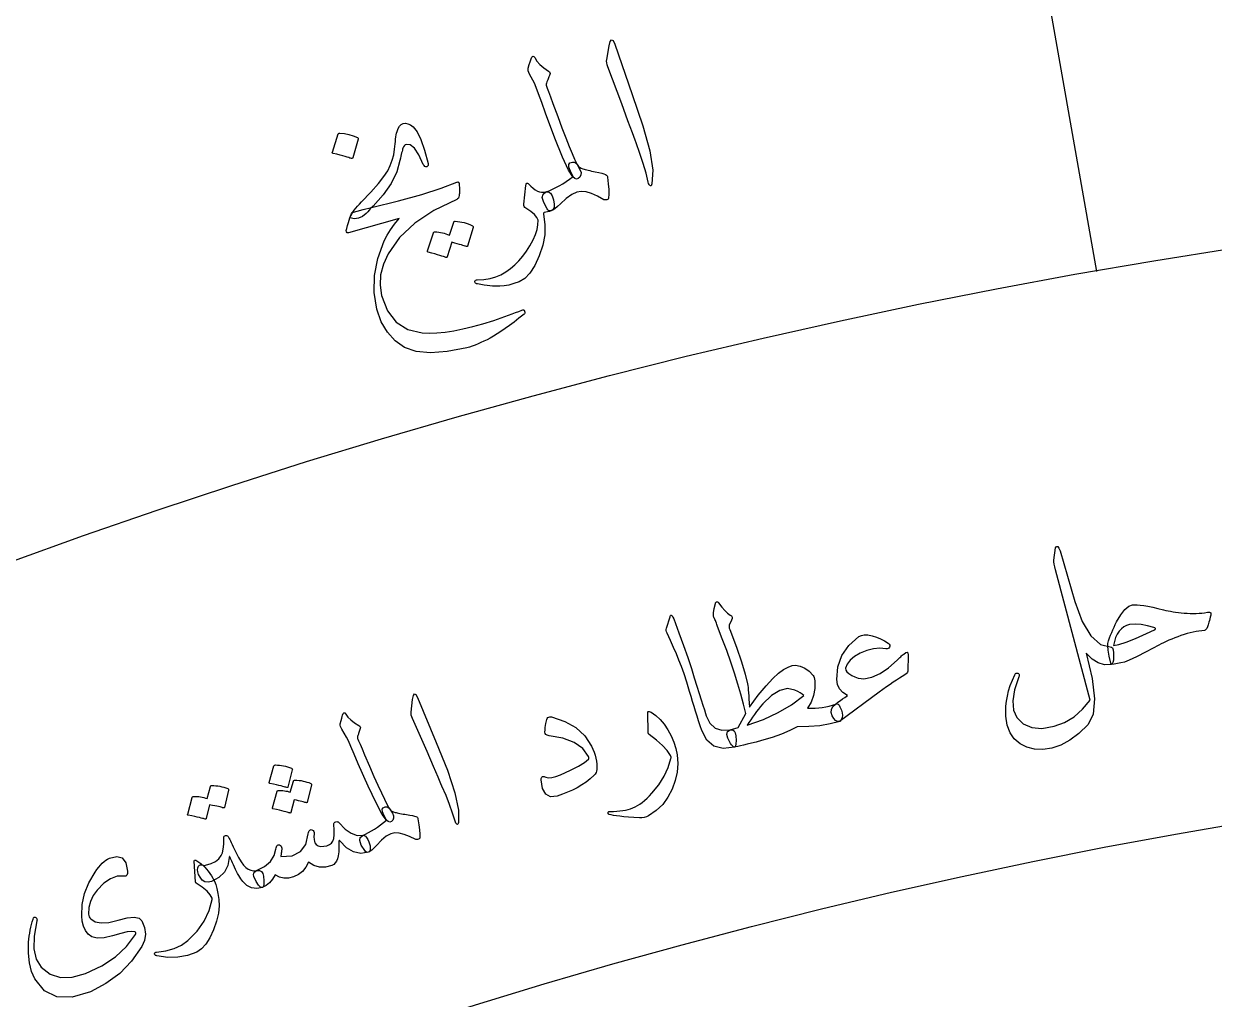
# Model space of a CAD drawing. Header units: millimetres. Extents: x -78 to 78, y -78 to 100.
# Drawn here: x -19.33 to -8.78, y 49.27 to 57.91 of the extents above; entities that cross this region are included whole.
import ezdxf

# ---------------------------------------------------------------- set-up
doc = ezdxf.new("R2010")
doc.units = ezdxf.units.MM
for name, color, linetype in [('ENGRAVE', 7, 'Continuous'), ('ENGRAVE_FINE', 8, 'Continuous'), ('TEXT', 5, 'Continuous')]:
    doc.layers.add(name, color=color, linetype=linetype)

msp = doc.modelspace()

# ---------------------------------------------------------------- linework, layer by layer
at = {"layer": 'ENGRAVE'}
for radius in [75.95, 75.95, 73.9156, 70.1375, 70.1375, 67.1538, 61.6125, 61.6125, 56.575, 56.575, 51.5375, 51.5375]:
    msp.add_circle((0, 0), radius, dxfattribs=at)
at = {"layer": 'ENGRAVE_FINE'}
msp.add_lwpolyline([(-10.6989, 60.6765), (-9.8241, 55.7155)], dxfattribs=at)
at = {"layer": 'TEXT'}
for points in [[(-14.1423, 57.7135), (-14.1326, 57.7525), (-14.1209, 57.7682), (-14.1074, 57.7607), (-14.0919, 57.7298), (-13.9367, 57.2822), (-13.8426, 57.0071), (-13.7823, 56.7838), (-13.7556, 56.6123), (-13.7623, 56.4925), (-13.7662, 56.4819), (-13.7705, 56.4756), (-13.7751, 56.4738), (-13.78, 56.4763), (-13.7846, 56.481), (-13.7887, 56.4876), (-13.7922, 56.496), (-13.7952, 56.5063), (-13.815, 56.5873), (-13.8397, 56.6723), (-13.8693, 56.7612), (-13.904, 56.8542), (-13.9125, 56.8786), (-13.9364, 56.9444), (-13.9757, 57.0514), (-14.0304, 57.1998), (-14.155, 57.528), (-14.1604, 57.5457), (-14.1636, 57.5626), (-14.1644, 57.5784), (-14.1631, 57.5934)], [(-14.6397, 57.2039), (-14.5977, 57.0895), (-14.5599, 56.9879), (-14.5261, 56.8991), (-14.4964, 56.8233), (-14.4708, 56.7604), (-14.4493, 56.7106), (-14.4319, 56.674), (-14.4186, 56.6504), (-14.4003, 56.6203), (-14.3913, 56.5938), (-14.3917, 56.5709), (-14.4013, 56.5515), (-14.416, 56.5385), (-14.4312, 56.5345), (-14.447, 56.5395), (-14.4633, 56.5536), (-14.5011, 56.6136), (-14.5541, 56.7276), (-14.6222, 56.8955), (-14.7057, 57.1174), (-14.7398, 57.2133), (-14.7677, 57.2898), (-14.7893, 57.3467), (-14.8046, 57.3841), (-14.8475, 57.4645), (-14.8541, 57.4789), (-14.8583, 57.4925), (-14.8599, 57.5053), (-14.8591, 57.5172), (-14.8498, 57.5482), (-14.8425, 57.5722), (-14.8372, 57.5892), (-14.8338, 57.5993), (-14.8257, 57.6149), (-14.8174, 57.6219), (-14.8089, 57.6202), (-14.8002, 57.6099), (-14.7813, 57.5792), (-14.7547, 57.549), (-14.7205, 57.5193), (-14.6786, 57.49), (-14.6708, 57.484), (-14.6663, 57.4773), (-14.6651, 57.4696), (-14.6672, 57.4611), (-14.6714, 57.4504), (-14.6753, 57.4404), (-14.679, 57.4311), (-14.6825, 57.4224), (-14.6858, 57.4145), (-14.6889, 57.4071), (-14.6918, 57.4005), (-14.6945, 57.3945), (-14.698, 57.3847), (-14.6996, 57.3753), (-14.6994, 57.3665), (-14.6972, 57.3581), (-14.6901, 57.3404), (-14.6781, 57.3088), (-14.6613, 57.2633), (-14.6397, 57.2039)], [(-16.4389, 56.1918), (-16.4317, 56.2079), (-16.4228, 56.2243), (-16.4122, 56.2411), (-16.4, 56.2583), (-16.3862, 56.2759), (-16.3708, 56.2941), (-16.3538, 56.3129), (-16.3352, 56.3323), (-16.2528, 56.4194), (-16.1868, 56.4942), (-16.1372, 56.5567), (-16.1042, 56.6069), (-16.0809, 56.6537), (-16.063, 56.7011), (-16.0505, 56.7493), (-16.0435, 56.7982), (-16.0413, 56.8222), (-16.0389, 56.8452), (-16.0363, 56.8671), (-16.0335, 56.888), (-16.0306, 56.9075), (-16.0276, 56.9254), (-16.0246, 56.9417), (-16.0214, 56.9564), (-16.0127, 56.9825), (-16.0006, 57.0027), (-15.985, 57.0172), (-15.9661, 57.0259), (-15.9458, 57.0282), (-15.9246, 57.024), (-15.9023, 57.0134), (-15.8789, 56.9963), (-15.8435, 56.9522), (-15.8097, 56.8837), (-15.7775, 56.7907), (-15.7468, 56.6734), (-15.745, 56.6625), (-15.7464, 56.654), (-15.751, 56.6479), (-15.7587, 56.6441), (-15.7675, 56.6434), (-15.7754, 56.6464), (-15.7823, 56.6533), (-15.7883, 56.6638), (-15.8275, 56.7491), (-15.866, 56.807), (-15.9037, 56.8377), (-15.9406, 56.8411), (-15.9487, 56.8372), (-15.9562, 56.8303), (-15.9631, 56.8202), (-15.9693, 56.8071), (-15.9717, 56.7996), (-15.9742, 56.7904), (-15.9771, 56.7796), (-15.9803, 56.767), (-15.9837, 56.7527), (-15.9874, 56.7367), (-15.9913, 56.7191), (-15.9955, 56.6997), (-16.0244, 56.5978), (-16.0738, 56.4965), (-16.1437, 56.3957), (-16.2341, 56.2953), (-16.2351, 56.2943), (-16.2379, 56.2912), (-16.2427, 56.2861), (-16.2494, 56.2789), (-16.258, 56.2697), (-16.2686, 56.2583), (-16.281, 56.245), (-16.2953, 56.2296), (-16.3272, 56.2025), (-16.3618, 56.1872), (-16.399, 56.1836), (-16.4389, 56.1918)], [(-16.5421, 56.9337), (-16.5404, 56.9367), (-16.5375, 56.939), (-16.5334, 56.9407), (-16.5281, 56.9417), (-16.4875, 56.9377), (-16.448, 56.9298), (-16.4098, 56.9181), (-16.3727, 56.9025), (-16.3687, 56.8996), (-16.3663, 56.8963), (-16.3656, 56.8925), (-16.3665, 56.8882), (-16.4139, 56.7223), (-16.4162, 56.718), (-16.4201, 56.716), (-16.4258, 56.7162), (-16.4331, 56.7187), (-16.4394, 56.7209), (-16.4493, 56.7241), (-16.4627, 56.7282), (-16.4798, 56.7333), (-16.5006, 56.7392), (-16.5255, 56.746), (-16.5545, 56.7536), (-16.5874, 56.762), (-16.592, 56.7637), (-16.5947, 56.7659), (-16.5955, 56.7687), (-16.5944, 56.772)], [(-14.4892, 56.6781), (-14.4678, 56.6856), (-14.4491, 56.6844), (-14.4332, 56.6745), (-14.42, 56.656), (-14.4138, 56.6468), (-14.4042, 56.6387), (-14.3911, 56.6317), (-14.3746, 56.6258), (-14.3645, 56.6231), (-14.3533, 56.6201), (-14.3411, 56.6167), (-14.3277, 56.6129), (-14.3134, 56.609), (-14.298, 56.6053), (-14.2818, 56.6016), (-14.2645, 56.5981), (-14.2324, 56.5914), (-14.2069, 56.5853), (-14.1879, 56.5798), (-14.1755, 56.5748), (-14.1668, 56.5699), (-14.1605, 56.5642), (-14.1567, 56.5576), (-14.1555, 56.5501), (-14.1493, 56.4923), (-14.1458, 56.4423), (-14.1449, 56.4001), (-14.1468, 56.3657), (-14.1483, 56.361), (-14.1515, 56.3571), (-14.1564, 56.354), (-14.163, 56.3517), (-14.1715, 56.3499), (-14.1786, 56.3492), (-14.1843, 56.3497), (-14.1885, 56.3512), (-14.2464, 56.3832), (-14.2991, 56.4062), (-14.3467, 56.4203), (-14.389, 56.4255), (-14.4289, 56.4188), (-14.473, 56.3981), (-14.5214, 56.3633), (-14.5741, 56.3144), (-14.5994, 56.2904), (-14.6219, 56.2721), (-14.6418, 56.2595), (-14.6589, 56.2526), (-14.6678, 56.2519), (-14.6762, 56.2545), (-14.6839, 56.2606), (-14.6911, 56.27), (-14.722, 56.3268), (-14.7342, 56.3707), (-14.7278, 56.4019), (-14.7026, 56.4202), (-14.6734, 56.4316), (-14.6439, 56.4444), (-14.6141, 56.4589), (-14.5839, 56.4749), (-14.5535, 56.4925), (-14.523, 56.5119), (-14.4925, 56.5331), (-14.4619, 56.5559), (-14.4857, 56.6034), (-14.4982, 56.6395), (-14.4994, 56.6644), (-14.4892, 56.6781)], [(-16.2481, 56.2813), (-16.0079, 56.3411), (-15.8018, 56.3982), (-15.6299, 56.4531), (-15.4921, 56.506), (-15.4879, 56.5078), (-15.484, 56.5085), (-15.4805, 56.5083), (-15.4774, 56.5071), (-15.4748, 56.505), (-15.4728, 56.5021), (-15.4715, 56.4984), (-15.4708, 56.4939), (-15.4698, 56.476), (-15.4691, 56.4594), (-15.4686, 56.4444), (-15.4685, 56.4307), (-15.4685, 56.4184), (-15.4689, 56.4076), (-15.4695, 56.3982), (-15.4703, 56.3902), (-15.4732, 56.3771), (-15.4779, 56.3667), (-15.4842, 56.3591), (-15.4924, 56.3542), (-15.6957, 56.2561), (-15.8645, 56.1431), (-15.9988, 56.0155), (-16.0986, 55.8736), (-16.1423, 55.7795), (-16.1667, 55.6861), (-16.1718, 55.5935), (-16.1577, 55.5018), (-16.1062, 55.3663), (-16.0289, 55.2661), (-15.9261, 55.201), (-15.7978, 55.1709), (-15.7351, 55.1685), (-15.6677, 55.171), (-15.5956, 55.1782), (-15.5187, 55.1901), (-15.4371, 55.2066), (-15.3509, 55.2275), (-15.26, 55.2528), (-15.1645, 55.2825), (-15.1307, 55.2938), (-15.0976, 55.3053), (-15.0651, 55.3167), (-15.0332, 55.3283), (-15.0022, 55.3398), (-14.9722, 55.3513), (-14.9434, 55.3627), (-14.9156, 55.3741), (-14.9069, 55.3769), (-14.9001, 55.3762), (-14.8949, 55.3721), (-14.8915, 55.3646), (-14.8898, 55.3552), (-14.8899, 55.3476), (-14.892, 55.3417), (-14.896, 55.3375), (-14.9414, 55.3014), (-14.9847, 55.2682), (-15.0257, 55.2377), (-15.0645, 55.21), (-15.101, 55.1851), (-15.1351, 55.1628), (-15.1666, 55.1431), (-15.1957, 55.1261), (-15.2236, 55.1118), (-15.2508, 55.0984), (-15.2774, 55.0859), (-15.3034, 55.0744), (-15.329, 55.0639), (-15.3543, 55.0547), (-15.3794, 55.0468), (-15.4043, 55.0402), (-15.5769, 55.0061), (-15.726, 54.9952), (-15.8515, 55.0078), (-15.9537, 55.0439), (-16.0379, 55.1015), (-16.1071, 55.1772), (-16.1612, 55.271), (-16.2003, 55.3831), (-16.2236, 55.5294), (-16.2207, 55.6789), (-16.1913, 55.8315), (-16.1353, 55.9873), (-16.11, 56.0367), (-16.0793, 56.086), (-16.0432, 56.135), (-16.0018, 56.1837), (-16.4499, 56.0582), (-16.4619, 56.0596), (-16.4689, 56.0666), (-16.4707, 56.0791), (-16.4673, 56.0972), (-16.459, 56.1244), (-16.4514, 56.149), (-16.4445, 56.1708), (-16.4383, 56.1899), (-16.4328, 56.2062), (-16.4279, 56.2195), (-16.4237, 56.2299), (-16.4201, 56.2374), (-16.4083, 56.2419), (-16.3758, 56.2508), (-16.3224, 56.2639), (-16.2481, 56.2813)], [(-14.8985, 56.3131), (-14.8803, 56.4772), (-14.877, 56.4907), (-14.8724, 56.4981), (-14.8664, 56.4995), (-14.859, 56.4947), (-14.8366, 56.4727), (-14.8157, 56.4543), (-14.7961, 56.4396), (-14.7781, 56.4284), (-14.7595, 56.421), (-14.7405, 56.4173), (-14.7209, 56.4172), (-14.7007, 56.4207), (-14.6799, 56.4207), (-14.6619, 56.4089), (-14.6469, 56.3855), (-14.6348, 56.3503), (-14.6282, 56.3135), (-14.6297, 56.285), (-14.6393, 56.2649), (-14.657, 56.2531), (-14.6718, 56.2485), (-14.6869, 56.2443), (-14.7023, 56.2405), (-14.7181, 56.2371), (-14.7206, 56.2357), (-14.7225, 56.233), (-14.7237, 56.2289), (-14.7244, 56.2235), (-14.7113, 56.1328), (-14.7131, 56.0409), (-14.7297, 55.9478), (-14.7612, 55.8536), (-14.8014, 55.7681), (-14.8442, 55.7016), (-14.8897, 55.6539), (-14.9381, 55.6252), (-14.9862, 55.6081), (-15.0312, 55.5956), (-15.073, 55.5876), (-15.1116, 55.5843), (-15.131, 55.5845), (-15.1519, 55.5853), (-15.1743, 55.5866), (-15.1983, 55.5886), (-15.2237, 55.5913), (-15.2505, 55.5952), (-15.2787, 55.6002), (-15.3084, 55.6063), (-15.3158, 55.6075), (-15.3216, 55.6096), (-15.326, 55.6126), (-15.329, 55.6166), (-15.3317, 55.6222), (-15.3328, 55.627), (-15.3322, 55.631), (-15.3299, 55.6343), (-15.3266, 55.6376), (-15.3226, 55.6398), (-15.3177, 55.641), (-15.3121, 55.6412), (-15.2512, 55.6452), (-15.1956, 55.6542), (-15.1452, 55.6681), (-15.1002, 55.6871), (-15.0573, 55.712), (-15.0166, 55.7408), (-14.978, 55.7737), (-14.9416, 55.8106), (-14.9072, 55.8513), (-14.8745, 55.896), (-14.8438, 55.9444), (-14.8148, 55.9967), (-14.7948, 56.0427), (-14.7809, 56.0868), (-14.7731, 56.129), (-14.7715, 56.1694), (-14.7817, 56.1946), (-14.8033, 56.2207), (-14.8363, 56.2479), (-14.8808, 56.2759), (-14.8889, 56.2824), (-14.8946, 56.2907), (-14.8978, 56.3009), (-14.8985, 56.3131)], [(-15.5187, 56.1533), (-15.517, 56.1563), (-15.5141, 56.1586), (-15.5101, 56.1602), (-15.5049, 56.1611), (-15.4848, 56.1593), (-15.4651, 56.1566), (-15.4458, 56.1531), (-15.4269, 56.1486), (-15.4082, 56.1433), (-15.3897, 56.1369), (-15.3712, 56.1295), (-15.3528, 56.1211), (-15.3489, 56.118), (-15.3465, 56.1143), (-15.3457, 56.1099), (-15.3464, 56.1049), (-15.3962, 55.9395), (-15.3981, 55.937), (-15.4017, 55.936), (-15.4069, 55.9365), (-15.4138, 55.9386), (-15.4187, 55.9409), (-15.4266, 55.9438), (-15.4373, 55.9473), (-15.451, 55.9513), (-15.4676, 55.956), (-15.4875, 55.9615), (-15.5105, 55.9676), (-15.5367, 55.9745), (-15.5762, 55.8457), (-15.5785, 55.8414), (-15.5824, 55.8394), (-15.5879, 55.8398), (-15.5951, 55.8424), (-15.6013, 55.8447), (-15.611, 55.8479), (-15.6242, 55.8522), (-15.6409, 55.8575), (-15.6614, 55.8638), (-15.6858, 55.8709), (-15.7143, 55.879), (-15.7467, 55.8878), (-15.7503, 55.8898), (-15.7524, 55.8922), (-15.7528, 55.8951), (-15.7516, 55.8984), (-15.6994, 56.0591), (-15.6977, 56.062), (-15.6949, 56.0643), (-15.6908, 56.066), (-15.6856, 56.0669), (-15.6688, 56.0662), (-15.6521, 56.0645), (-15.6358, 56.0619), (-15.6196, 56.0584), (-15.6037, 56.054), (-15.5881, 56.0489), (-15.5729, 56.0431), (-15.5579, 56.0366)], [(-10.0171, 52.7933), (-9.9514, 52.6143), (-9.8749, 52.4871), (-9.7878, 52.4118), (-9.6899, 52.3881), (-9.6825, 52.3806), (-9.6774, 52.3638), (-9.6746, 52.3376), (-9.674, 52.3021), (-9.6747, 52.2739), (-9.6782, 52.2533), (-9.6844, 52.2401), (-9.6933, 52.2345), (-9.7533, 52.2322), (-9.81, 52.2483), (-9.8637, 52.2827), (-9.9143, 52.3355), (-9.862, 52.1094), (-9.8421, 51.9288), (-9.8541, 51.7938), (-9.8982, 51.7043), (-9.9798, 51.6246), (-10.0603, 51.5629), (-10.1398, 51.5194), (-10.2184, 51.4939), (-10.2997, 51.4823), (-10.3739, 51.4847), (-10.4412, 51.5011), (-10.5015, 51.5316), (-10.552, 51.5751), (-10.5899, 51.6305), (-10.6151, 51.6979), (-10.6275, 51.7773), (-10.6286, 51.8209), (-10.6267, 51.865), (-10.6217, 51.9098), (-10.6135, 51.9553), (-10.6021, 52.0013), (-10.5874, 52.0481), (-10.5694, 52.0955), (-10.548, 52.1436), (-10.5444, 52.149), (-10.5401, 52.1532), (-10.5352, 52.1562), (-10.5296, 52.158), (-10.5246, 52.1583), (-10.5201, 52.1573), (-10.5159, 52.1547), (-10.5121, 52.1508), (-10.5094, 52.1457), (-10.5085, 52.1395), (-10.5094, 52.1323), (-10.5121, 52.1241), (-10.55, 52.0105), (-10.5654, 51.9128), (-10.5586, 51.831), (-10.5297, 51.7652), (-10.4724, 51.7075), (-10.3982, 51.6753), (-10.307, 51.6684), (-10.1987, 51.6869), (-10.1063, 51.7211), (-10.0226, 51.7713), (-9.9476, 51.8374), (-9.8813, 51.9196), (-10.1872, 53.0726), (-10.1944, 53.1002), (-10.1992, 53.1238), (-10.2017, 53.1433), (-10.2019, 53.1589), (-10.1886, 53.2684), (-10.1776, 53.2796), (-10.167, 53.2787), (-10.1569, 53.2657), (-10.1471, 53.2407)], [(-12.4773, 51.6835), (-12.5406, 51.6483), (-12.614, 51.616), (-12.6974, 51.5866), (-12.7909, 51.5599), (-12.8381, 51.5475), (-12.8804, 51.5367), (-12.9178, 51.5275), (-12.9504, 51.52), (-12.9781, 51.514), (-13.0008, 51.5091), (-13.0186, 51.5056), (-13.0314, 51.5032), (-13.039, 51.5053), (-13.0473, 51.5114), (-13.0565, 51.5216), (-13.0666, 51.5358), (-13.0904, 51.5807), (-13.0989, 51.6156), (-13.0921, 51.6407), (-13.07, 51.6559), (-12.9977, 51.676), (-12.9296, 51.7995), (-12.9506, 51.883), (-12.9746, 51.9704), (-13.0015, 52.0615), (-13.0314, 52.1564), (-13.0643, 52.255), (-13.1002, 52.357), (-13.1391, 52.4627), (-13.1809, 52.5718), (-13.1867, 52.5875), (-13.1918, 52.6015), (-13.1965, 52.6139), (-13.2006, 52.6246), (-13.2043, 52.6336), (-13.2076, 52.6409), (-13.2107, 52.6464), (-13.2134, 52.6503), (-13.2175, 52.6664), (-13.2168, 52.6927), (-13.2113, 52.7293), (-13.2009, 52.7761), (-13.1992, 52.7812), (-13.1968, 52.7852), (-13.1936, 52.788), (-13.1897, 52.7897), (-13.1854, 52.79), (-13.1811, 52.7887), (-13.177, 52.7858), (-13.1729, 52.7813), (-13.1442, 52.7435), (-13.1172, 52.7126), (-13.0921, 52.6888), (-13.0687, 52.6719), (-13.0585, 52.6641), (-13.0533, 52.6541), (-13.053, 52.642), (-13.0577, 52.6278), (-13.0777, 52.5832), (-13.0797, 52.5761), (-13.0797, 52.5673), (-13.0777, 52.5568), (-13.0736, 52.5445), (-13.0147, 52.3887), (-12.9688, 52.2568), (-12.936, 52.1486), (-12.9161, 52.0643), (-12.9136, 52.049), (-12.9113, 52.0306), (-12.9092, 52.0091), (-12.9071, 51.9845), (-12.9052, 51.957), (-12.9032, 51.9267), (-12.9011, 51.8935), (-12.8991, 51.8576), (-12.8209, 51.9613), (-12.752, 52.0457), (-12.6923, 52.1109), (-12.6421, 52.1567), (-12.5968, 52.1894), (-12.5565, 52.2121), (-12.5212, 52.2247), (-12.491, 52.2273), (-12.4491, 52.2206), (-12.4089, 52.2032), (-12.3706, 52.1754), (-12.3341, 52.1369), (-12.3286, 52.1289), (-12.3243, 52.1181), (-12.3211, 52.1046), (-12.319, 52.0883), (-12.3204, 52.022), (-12.3318, 51.9599), (-12.353, 51.9019), (-12.3841, 51.848), (-12.3502, 51.8478), (-12.3171, 51.8489), (-12.2847, 51.8513), (-12.2531, 51.8549), (-12.2222, 51.8598), (-12.1921, 51.8663), (-12.1629, 51.8742), (-12.1344, 51.8837), (-12.1234, 51.8856), (-12.1134, 51.8823), (-12.1045, 51.8738), (-12.0966, 51.8601), (-12.0838, 51.8307), (-12.0762, 51.8051), (-12.0738, 51.7836), (-12.0765, 51.766), (-12.0823, 51.7513), (-12.0879, 51.7404), (-12.0933, 51.7334), (-12.0985, 51.7303), (-12.1832, 51.7077), (-12.2745, 51.6924), (-12.3725, 51.6843), (-12.4773, 51.6835)], [(-9.2289, 52.7183), (-9.2097, 52.7137), (-9.1895, 52.7094), (-9.1683, 52.7054), (-9.1459, 52.7017), (-9.1226, 52.6982), (-9.0981, 52.6951), (-9.0727, 52.6922), (-9.0461, 52.6896), (-9.0194, 52.6882), (-8.9929, 52.6874), (-8.9668, 52.687), (-8.941, 52.6871), (-8.9155, 52.6881), (-8.8905, 52.6901), (-8.8658, 52.6933), (-8.8416, 52.6977), (-8.8342, 52.6985), (-8.8275, 52.6983), (-8.8216, 52.697), (-8.8163, 52.6948), (-8.8123, 52.6913), (-8.81, 52.6861), (-8.8094, 52.6793), (-8.8105, 52.6709), (-8.8154, 52.6538), (-8.8199, 52.6379), (-8.824, 52.6231), (-8.8277, 52.6095), (-8.8312, 52.5972), (-8.8346, 52.5862), (-8.8379, 52.5765), (-8.8411, 52.5682), (-8.8475, 52.5547), (-8.854, 52.5448), (-8.8607, 52.5383), (-8.8675, 52.5354), (-8.8914, 52.5336), (-8.916, 52.5307), (-8.9412, 52.5269), (-8.9669, 52.522), (-8.9933, 52.5161), (-9.0202, 52.5089), (-9.0477, 52.5005), (-9.0757, 52.4909), (-9.1036, 52.4807), (-9.1306, 52.4703), (-9.1566, 52.4599), (-9.1818, 52.4494), (-9.206, 52.4387), (-9.2293, 52.4277), (-9.2516, 52.4164), (-9.273, 52.4049), (-9.3828, 52.3461), (-9.4699, 52.3016), (-9.5346, 52.2715), (-9.577, 52.2559), (-9.6078, 52.2483), (-9.6377, 52.2421), (-9.6668, 52.2374), (-9.695, 52.2341), (-9.7103, 52.3073), (-9.7202, 52.3625), (-9.7248, 52.3998), (-9.724, 52.4192), (-9.7161, 52.4445), (-9.7076, 52.4694), (-9.6986, 52.494), (-9.6891, 52.5182), (-9.679, 52.5421), (-9.6684, 52.5656), (-9.6574, 52.5888), (-9.6457, 52.6116), (-9.6081, 52.6751), (-9.5723, 52.7215), (-9.5381, 52.7509), (-9.5058, 52.7633), (-9.4877, 52.7643), (-9.4648, 52.7636), (-9.4372, 52.761), (-9.4048, 52.7565), (-9.3676, 52.7501), (-9.326, 52.7416), (-9.2797, 52.731), (-9.2289, 52.7183)], [(-13.6027, 52.6577), (-13.6006, 52.6636), (-13.5984, 52.6678), (-13.5959, 52.6703), (-13.5932, 52.671), (-13.5885, 52.6698), (-13.5832, 52.6641), (-13.5771, 52.6538), (-13.5702, 52.6389), (-13.5234, 52.516), (-13.4817, 52.402), (-13.4451, 52.2968), (-13.4135, 52.2004), (-13.3878, 52.1177), (-13.3647, 52.0436), (-13.3442, 51.978), (-13.3263, 51.9211), (-13.311, 51.8727), (-13.2984, 51.8329), (-13.2887, 51.8017), (-13.2817, 51.779), (-13.249, 51.714), (-13.2028, 51.6718), (-13.1432, 51.6525), (-13.07, 51.6559), (-13.0494, 51.6557), (-13.034, 51.647), (-13.0239, 51.6296), (-13.0191, 51.6038), (-13.0169, 51.5617), (-13.0182, 51.5309), (-13.023, 51.5114), (-13.0314, 51.5032), (-13.1322, 51.4914), (-13.214, 51.5118), (-13.2768, 51.5645), (-13.3206, 51.6497), (-13.335, 51.6921), (-13.3491, 51.7347), (-13.3629, 51.7775), (-13.3764, 51.8205), (-13.3898, 51.8637), (-13.4031, 51.907), (-13.4163, 51.9504), (-13.4294, 51.9939), (-13.4542, 52.077), (-13.4783, 52.1514), (-13.5014, 52.2171), (-13.5237, 52.2741), (-13.5466, 52.3285), (-13.5719, 52.3862), (-13.5994, 52.4472), (-13.6291, 52.5116), (-13.6339, 52.5234), (-13.6365, 52.5346), (-13.6368, 52.5452), (-13.635, 52.5553)], [(-9.3149, 52.561), (-9.3725, 52.5782), (-9.4281, 52.5884), (-9.4815, 52.5915), (-9.5328, 52.5877), (-9.5579, 52.5805), (-9.5813, 52.5682), (-9.6032, 52.5509), (-9.6234, 52.5285), (-9.6405, 52.5027), (-9.6545, 52.473), (-9.6653, 52.4394), (-9.6729, 52.402), (-9.6248, 52.4122), (-9.5603, 52.4333), (-9.4793, 52.4653), (-9.3818, 52.5082), (-9.3112, 52.5403), (-9.3076, 52.5427), (-9.3049, 52.545), (-9.3031, 52.5471), (-9.3021, 52.549), (-9.302, 52.5519), (-9.304, 52.5549), (-9.3083, 52.5579), (-9.3149, 52.561)], [(-11.4922, 52.3182), (-11.4963, 52.1739), (-11.4987, 52.1665), (-11.5037, 52.1589), (-11.5114, 52.1511), (-11.5218, 52.1432), (-11.5453, 52.1285), (-11.5703, 52.1125), (-11.5966, 52.0952), (-11.6242, 52.0765), (-11.6533, 52.0567), (-11.6838, 52.0356), (-11.7156, 52.0135), (-11.7489, 51.9903), (-12.1002, 51.7299), (-12.1189, 51.7297), (-12.1361, 51.7381), (-12.1517, 51.7552), (-12.1658, 51.781), (-12.174, 51.81), (-12.1717, 51.8367), (-12.1591, 51.8611), (-12.1361, 51.8833), (-12.1331, 51.8856), (-12.1271, 51.8901), (-12.1182, 51.8967), (-12.1063, 51.9055), (-12.0915, 51.9163), (-12.0739, 51.929), (-12.0535, 51.9435), (-12.0303, 51.96), (-12.0712, 51.9863), (-12.1008, 52.0186), (-12.1191, 52.0569), (-12.1259, 52.1013), (-12.1171, 52.2126), (-12.0814, 52.3132), (-12.0186, 52.4032), (-11.9288, 52.4824), (-11.9075, 52.4927), (-11.8811, 52.4973), (-11.8495, 52.496), (-11.8128, 52.4889), (-11.7737, 52.4767), (-11.7368, 52.4616), (-11.7022, 52.4434), (-11.6699, 52.4223), (-11.6603, 52.414), (-11.6549, 52.4054), (-11.6537, 52.3966), (-11.6567, 52.3875), (-11.6627, 52.3797), (-11.6701, 52.3747), (-11.679, 52.3725), (-11.6895, 52.3731), (-11.7445, 52.3777), (-11.8007, 52.3728), (-11.8581, 52.3584), (-11.9168, 52.3344), (-11.9681, 52.3054), (-12.0069, 52.2734), (-12.0329, 52.2384), (-12.0464, 52.2006), (-12.0451, 52.1854), (-12.0357, 52.1698), (-12.0181, 52.1539), (-11.9923, 52.1376), (-11.964, 52.1239), (-11.9367, 52.1144), (-11.9104, 52.1092), (-11.885, 52.1083), (-11.813, 52.1228), (-11.7399, 52.1551), (-11.6656, 52.2053), (-11.59, 52.2733), (-11.582, 52.2812), (-11.5742, 52.2889), (-11.5665, 52.2963), (-11.559, 52.3035), (-11.5517, 52.3102), (-11.5448, 52.3165), (-11.5382, 52.3222), (-11.5319, 52.3274), (-11.5143, 52.3409), (-11.5019, 52.3438), (-11.4945, 52.3363), (-11.4922, 52.3182)], [(-12.4962, 52.0083), (-12.5616, 52.0209), (-12.6309, 52.0046), (-12.7043, 51.9592), (-12.7815, 51.8849), (-12.8009, 51.8626), (-12.8197, 51.8398), (-12.8377, 51.8166), (-12.855, 51.7928), (-12.8717, 51.7687), (-12.8878, 51.7445), (-12.9033, 51.7202), (-12.9182, 51.6959), (-12.7749, 51.747), (-12.6438, 51.8078), (-12.5248, 51.8784), (-12.4178, 51.9587), (-12.4318, 51.9718), (-12.4496, 51.9844), (-12.471, 51.9966), (-12.4962, 52.0083)], [(-15.8836, 51.9236), (-15.8768, 51.9596), (-15.8671, 51.9745), (-15.8544, 51.9683), (-15.8387, 51.941), (-15.6749, 51.5427), (-15.5753, 51.2979), (-15.5091, 51.0983), (-15.476, 50.944), (-15.476, 50.835), (-15.479, 50.8251), (-15.4826, 50.8192), (-15.4866, 50.8173), (-15.4912, 50.8193), (-15.4956, 50.8234), (-15.4997, 50.8291), (-15.5033, 50.8366), (-15.5066, 50.8458), (-15.5287, 50.9183), (-15.5555, 50.9942), (-15.5869, 51.0734), (-15.6231, 51.156), (-15.6322, 51.1777), (-15.6573, 51.2362), (-15.6984, 51.3313), (-15.7557, 51.4632), (-15.8857, 51.7546), (-15.8914, 51.7705), (-15.8952, 51.7856), (-15.8968, 51.8), (-15.8963, 51.8136)], [(-16.3089, 51.4356), (-16.2649, 51.3339), (-16.2254, 51.2436), (-16.1902, 51.1648), (-16.1593, 51.0975), (-16.1328, 51.0417), (-16.1108, 50.9977), (-16.0931, 50.9653), (-16.0798, 50.9446), (-16.0616, 50.9182), (-16.0521, 50.8946), (-16.0512, 50.8738), (-16.059, 50.8557), (-16.0717, 50.8431), (-16.0853, 50.8387), (-16.0998, 50.8425), (-16.1154, 50.8544), (-16.1528, 50.9069), (-16.2067, 51.0076), (-16.2772, 51.1566), (-16.3643, 51.3537), (-16.4002, 51.439), (-16.4294, 51.507), (-16.452, 51.5575), (-16.4678, 51.5907), (-16.5109, 51.6615), (-16.5176, 51.6742), (-16.5221, 51.6864), (-16.5242, 51.6978), (-16.5241, 51.7087), (-16.5172, 51.7373), (-16.5118, 51.7594), (-16.5079, 51.7752), (-16.5053, 51.7845), (-16.4988, 51.7991), (-16.4916, 51.8058), (-16.4838, 51.8048), (-16.4754, 51.7959), (-16.4567, 51.769), (-16.431, 51.7429), (-16.3984, 51.7177), (-16.3589, 51.6933), (-16.3515, 51.6883), (-16.3471, 51.6823), (-16.3456, 51.6755), (-16.3471, 51.6677), (-16.3503, 51.6577), (-16.3533, 51.6485), (-16.3562, 51.6398), (-16.359, 51.6318), (-16.3615, 51.6243), (-16.364, 51.6175), (-16.3663, 51.6114), (-16.3684, 51.6058), (-16.3711, 51.5967), (-16.3721, 51.5881), (-16.3714, 51.5801), (-16.369, 51.5726), (-16.3616, 51.5569), (-16.3491, 51.5289), (-16.3315, 51.4884), (-16.3089, 51.4356)], [(-13.8001, 51.808), (-13.8, 51.8113), (-13.7995, 51.8141), (-13.7986, 51.8162), (-13.7973, 51.8178), (-13.7926, 51.8195), (-13.7862, 51.819), (-13.7781, 51.8161), (-13.7683, 51.8111), (-13.7276, 51.7826), (-13.6897, 51.7473), (-13.6545, 51.7051), (-13.6221, 51.6561), (-13.5927, 51.6018), (-13.569, 51.547), (-13.551, 51.4916), (-13.5387, 51.4355), (-13.5344, 51.3586), (-13.5406, 51.2821), (-13.557, 51.206), (-13.5838, 51.1304), (-13.6206, 51.0584), (-13.6677, 50.9952), (-13.7251, 50.9407), (-13.7927, 50.8949), (-13.8116, 50.8852), (-13.8312, 50.8786), (-13.8518, 50.8751), (-13.8732, 50.8749), (-13.9237, 50.8786), (-13.9694, 50.8823), (-14.0104, 50.8861), (-14.0466, 50.8899), (-14.0779, 50.8938), (-14.1041, 50.8978), (-14.1254, 50.9019), (-14.1417, 50.9062), (-14.1453, 50.9079), (-14.1481, 50.9099), (-14.1501, 50.9121), (-14.1512, 50.9145), (-14.1518, 50.9178), (-14.1517, 50.9212), (-14.1509, 50.9244), (-14.1495, 50.9277), (-14.1472, 50.9305), (-14.144, 50.9324), (-14.1399, 50.9334), (-14.1349, 50.9335), (-14.1042, 50.9337), (-14.0751, 50.9349), (-14.0477, 50.9371), (-14.0219, 50.9403), (-13.9975, 50.9445), (-13.9743, 50.9499), (-13.9523, 50.9565), (-13.9316, 50.9641), (-13.9113, 50.9734), (-13.8908, 50.9846), (-13.87, 50.9978), (-13.8489, 51.0129), (-13.8277, 51.0302), (-13.8062, 51.0497), (-13.7845, 51.0713), (-13.7627, 51.0952), (-13.7029, 51.169), (-13.655, 51.2445), (-13.6188, 51.3218), (-13.5944, 51.4009), (-13.5931, 51.4071), (-13.5933, 51.4139), (-13.595, 51.4211), (-13.5982, 51.4289), (-13.6285, 51.4717), (-13.6703, 51.5171), (-13.7237, 51.565), (-13.7887, 51.6155), (-13.7919, 51.6189), (-13.7941, 51.6222), (-13.7954, 51.6252), (-13.7957, 51.6281)], [(-14.7109, 51.6351), (-14.7099, 51.657), (-14.7084, 51.6769), (-14.7064, 51.6948), (-14.704, 51.7107), (-14.7013, 51.7246), (-14.6984, 51.7366), (-14.6953, 51.7468), (-14.6919, 51.7551), (-14.6856, 51.7639), (-14.6772, 51.7693), (-14.6666, 51.7711), (-14.6539, 51.7695), (-14.5348, 51.7309), (-14.4359, 51.6749), (-14.3573, 51.6016), (-14.2988, 51.511), (-14.2866, 51.4838), (-14.2761, 51.4569), (-14.2672, 51.4302), (-14.26, 51.4037), (-14.2545, 51.3776), (-14.2511, 51.3522), (-14.2496, 51.3273), (-14.2501, 51.3029), (-14.2527, 51.2893), (-14.2576, 51.2763), (-14.2647, 51.2641), (-14.2741, 51.2527), (-14.3087, 51.2218), (-14.3452, 51.1933), (-14.3837, 51.1671), (-14.4242, 51.1433), (-14.4665, 51.1217), (-14.5102, 51.1022), (-14.5554, 51.0847), (-14.6021, 51.0692), (-14.6608, 51.0626), (-14.7042, 51.0845), (-14.7323, 51.1349), (-14.7451, 51.2139), (-14.7443, 51.2231), (-14.7418, 51.2308), (-14.7374, 51.2369), (-14.7312, 51.2415), (-14.7251, 51.2425), (-14.7182, 51.2421), (-14.7108, 51.2402), (-14.7027, 51.237), (-14.6791, 51.2318), (-14.6495, 51.2335), (-14.614, 51.2422), (-14.5725, 51.2578), (-14.4841, 51.2974), (-14.4131, 51.3337), (-14.3595, 51.3669), (-14.3234, 51.397), (-14.322, 51.4001), (-14.3219, 51.4047), (-14.3231, 51.4107), (-14.3256, 51.4182), (-14.3764, 51.4898), (-14.4514, 51.5447), (-14.5508, 51.5827), (-14.6745, 51.6036), (-14.6909, 51.607), (-14.7024, 51.6134), (-14.7091, 51.6227), (-14.7109, 51.6351)], [(-17.1119, 51.3364), (-17.1105, 51.3392), (-17.1079, 51.3414), (-17.1043, 51.3431), (-17.0995, 51.3442), (-17.081, 51.3436), (-17.0627, 51.3422), (-17.0447, 51.34), (-17.0271, 51.3369), (-17.0097, 51.333), (-16.9923, 51.3282), (-16.9749, 51.3224), (-16.9576, 51.3157), (-16.9529, 51.3128), (-16.95, 51.3095), (-16.9488, 51.3058), (-16.9493, 51.3019), (-16.988, 51.1489), (-16.9902, 51.1457), (-16.9939, 51.1442), (-16.9991, 51.1446), (-17.0059, 51.1467), (-17.0117, 51.1484), (-17.0208, 51.151), (-17.0331, 51.1542), (-17.0488, 51.1582), (-17.0679, 51.1629), (-17.0907, 51.1682), (-17.1173, 51.1741), (-17.1475, 51.1806), (-17.1517, 51.182), (-17.1542, 51.1839), (-17.155, 51.1864), (-17.1542, 51.1894)], [(-17.6751, 51.1545), (-17.6737, 51.1573), (-17.6712, 51.1595), (-17.6676, 51.1613), (-17.6628, 51.1624), (-17.6442, 51.162), (-17.6259, 51.1608), (-17.608, 51.1588), (-17.5903, 51.1559), (-17.5728, 51.1522), (-17.5554, 51.1476), (-17.538, 51.142), (-17.5206, 51.1355), (-17.5168, 51.133), (-17.5144, 51.1297), (-17.5134, 51.1258), (-17.5138, 51.1212), (-17.5508, 50.9678), (-17.5524, 50.9654), (-17.5557, 50.9643), (-17.5605, 50.9645), (-17.567, 50.9659), (-17.5717, 50.9677), (-17.5791, 50.9699), (-17.5891, 50.9724), (-17.6019, 50.9752), (-17.6175, 50.9784), (-17.6361, 50.9821), (-17.6576, 50.9863), (-17.6821, 50.9909), (-17.7116, 50.8714), (-17.7135, 50.8674), (-17.717, 50.8654), (-17.7221, 50.8653), (-17.7288, 50.8673), (-17.7347, 50.8689), (-17.7438, 50.8713), (-17.7562, 50.8744), (-17.7719, 50.8782), (-17.7911, 50.8826), (-17.8139, 50.8876), (-17.8406, 50.8931), (-17.8709, 50.8991), (-17.8743, 50.9007), (-17.8764, 50.9028), (-17.8769, 50.9054), (-17.876, 50.9085), (-17.8364, 51.0577), (-17.8351, 51.0605), (-17.8326, 51.0627), (-17.829, 51.0645), (-17.8242, 51.0656), (-17.8087, 51.066), (-17.7933, 51.0656), (-17.778, 51.0642), (-17.763, 51.062), (-17.7481, 51.059), (-17.7335, 51.0553), (-17.7191, 51.051), (-17.705, 51.046)], [(-16.9387, 51.2022), (-16.9373, 51.2049), (-16.9348, 51.2071), (-16.9311, 51.2088), (-16.9264, 51.2099), (-16.9079, 51.2092), (-16.8897, 51.2078), (-16.8718, 51.2055), (-16.8542, 51.2024), (-16.8368, 51.1984), (-16.8195, 51.1935), (-16.8022, 51.1877), (-16.7849, 51.1809), (-16.7812, 51.1784), (-16.7789, 51.1751), (-16.7779, 51.1712), (-16.7784, 51.1665), (-16.8171, 51.0138), (-16.8188, 51.0114), (-16.822, 51.0103), (-16.8268, 51.0106), (-16.8332, 51.0121), (-16.8375, 51.0133), (-16.8441, 51.015), (-16.8532, 51.0173), (-16.8646, 51.0202), (-16.8784, 51.0236), (-16.8945, 51.0274), (-16.913, 51.0315), (-16.9338, 51.036), (-16.9613, 50.9236), (-16.9635, 50.9203), (-16.9671, 50.9189), (-16.9724, 50.9192), (-16.9791, 50.9214), (-16.9849, 50.9231), (-16.9939, 50.9256), (-17.0063, 50.9289), (-17.0219, 50.9329), (-17.0409, 50.9376), (-17.0637, 50.9429), (-17.0901, 50.9488), (-17.1203, 50.9553), (-17.1237, 50.9569), (-17.1257, 50.959), (-17.1262, 50.9616), (-17.1253, 50.9647), (-17.0834, 51.1116), (-17.082, 51.1144), (-17.0795, 51.1166), (-17.0759, 51.1183), (-17.0712, 51.1194), (-17.0581, 51.119), (-17.045, 51.1182), (-17.0319, 51.1171), (-17.0188, 51.1157), (-17.0057, 51.1137), (-16.9929, 51.1111), (-16.9801, 51.1079), (-16.9675, 51.1041)], [(-16.1453, 50.9661), (-16.1262, 50.974), (-16.1092, 50.9738), (-16.0942, 50.9657), (-16.0814, 50.9496), (-16.0753, 50.9415), (-16.0661, 50.9347), (-16.0539, 50.929), (-16.0386, 50.9245), (-16.0293, 50.9226), (-16.019, 50.9204), (-16.0077, 50.9179), (-15.9954, 50.9152), (-15.9821, 50.9124), (-15.968, 50.9098), (-15.9531, 50.9073), (-15.9373, 50.905), (-15.9077, 50.9006), (-15.8842, 50.8964), (-15.8668, 50.8923), (-15.8553, 50.8884), (-15.8471, 50.8845), (-15.8411, 50.8796), (-15.8373, 50.8738), (-15.8358, 50.867), (-15.8272, 50.8149), (-15.8215, 50.7697), (-15.8186, 50.7315), (-15.8184, 50.7001), (-15.8196, 50.6958), (-15.8223, 50.692), (-15.8266, 50.689), (-15.8324, 50.6866), (-15.8401, 50.6845), (-15.8465, 50.6836), (-15.8517, 50.6837), (-15.8556, 50.6849), (-15.9097, 50.7109), (-15.9588, 50.729), (-16.0027, 50.7394), (-16.0414, 50.742), (-16.0772, 50.7339), (-16.1162, 50.7128), (-16.1584, 50.6787), (-16.2037, 50.6316), (-16.2254, 50.6086), (-16.2449, 50.5908), (-16.2623, 50.5783), (-16.2774, 50.5712), (-16.2855, 50.5701), (-16.2933, 50.5721), (-16.3006, 50.5772), (-16.3076, 50.5854), (-16.3386, 50.6352), (-16.3519, 50.6745), (-16.3476, 50.7031), (-16.3257, 50.7211), (-16.2998, 50.7329), (-16.2737, 50.7461), (-16.2474, 50.7607), (-16.2208, 50.7768), (-16.1941, 50.7944), (-16.1675, 50.8135), (-16.1409, 50.8343), (-16.1143, 50.8566), (-16.1383, 50.8984), (-16.1515, 50.9306), (-16.1538, 50.9532), (-16.1453, 50.9661)], [(-17.095, 50.6), (-17.0928, 50.6108), (-17.0897, 50.6198), (-17.0854, 50.6271), (-17.0802, 50.6327), (-17.0742, 50.6362), (-17.0679, 50.6373), (-17.0612, 50.636), (-17.0542, 50.6323), (-17.0481, 50.6261), (-17.0442, 50.6176), (-17.0425, 50.6068), (-17.043, 50.5936), (-17.0442, 50.5866), (-17.0453, 50.5794), (-17.0463, 50.572), (-17.047, 50.5645), (-17.0478, 50.5568), (-17.049, 50.5491), (-17.0504, 50.5412), (-17.0521, 50.5332), (-16.9516, 50.5406), (-16.8775, 50.5766), (-16.8296, 50.6413), (-16.808, 50.7348), (-16.8059, 50.7455), (-16.803, 50.7544), (-16.7993, 50.7615), (-16.7947, 50.7669), (-16.7887, 50.7704), (-16.7825, 50.7718), (-16.776, 50.771), (-16.7692, 50.7679), (-16.7633, 50.7627), (-16.7592, 50.7556), (-16.7569, 50.7464), (-16.7566, 50.7352), (-16.757, 50.7078), (-16.7557, 50.6853), (-16.7529, 50.6677), (-16.7485, 50.655), (-16.7368, 50.6387), (-16.7198, 50.628), (-16.6976, 50.623), (-16.6701, 50.6237), (-16.6419, 50.6293), (-16.619, 50.6386), (-16.6015, 50.6517), (-16.5894, 50.6686), (-16.5817, 50.6922), (-16.5776, 50.7254), (-16.5771, 50.7682), (-16.5802, 50.8207), (-16.5803, 50.8272), (-16.5777, 50.8326), (-16.5725, 50.8371), (-16.5646, 50.8405), (-16.556, 50.8424), (-16.5485, 50.8421), (-16.5422, 50.8396), (-16.537, 50.8348), (-16.4823, 50.777), (-16.4287, 50.7389), (-16.3759, 50.7204), (-16.324, 50.7216), (-16.3128, 50.7206), (-16.3019, 50.714), (-16.2912, 50.7018), (-16.2808, 50.6841), (-16.2712, 50.6643), (-16.2644, 50.6457), (-16.2605, 50.6282), (-16.2595, 50.6119), (-16.2604, 50.5963), (-16.2634, 50.5844), (-16.2686, 50.5762), (-16.2758, 50.5717), (-16.3424, 50.5616), (-16.4067, 50.5749), (-16.4685, 50.6118), (-16.5281, 50.6721), (-16.5311, 50.6752), (-16.5334, 50.6759), (-16.5352, 50.6739), (-16.5364, 50.6694), (-16.5363, 50.6171), (-16.5381, 50.5735), (-16.5418, 50.5388), (-16.5475, 50.5129), (-16.5564, 50.4928), (-16.568, 50.4763), (-16.5824, 50.4631), (-16.5994, 50.4535), (-16.6557, 50.439), (-16.7087, 50.4391), (-16.7586, 50.4538), (-16.8054, 50.483), (-16.8283, 50.4383), (-16.8581, 50.4018), (-16.8948, 50.3736), (-16.9383, 50.3537), (-16.983, 50.3431), (-17.0249, 50.3425), (-17.064, 50.3517), (-17.1003, 50.371), (-17.1234, 50.3316), (-17.1502, 50.2999), (-17.1807, 50.276), (-17.215, 50.2597), (-17.2315, 50.2618), (-17.2496, 50.2789), (-17.2694, 50.3108), (-17.2909, 50.3577), (-17.2943, 50.3731), (-17.2912, 50.3867), (-17.2818, 50.3986), (-17.266, 50.4087), (-17.1956, 50.446), (-17.1436, 50.4903), (-17.11, 50.5416), (-17.095, 50.6)], [(-17.5398, 50.7199), (-17.5314, 50.7195), (-17.524, 50.716), (-17.5177, 50.7094), (-17.5124, 50.6997), (-17.5089, 50.6929), (-17.5041, 50.6833), (-17.4981, 50.6711), (-17.4908, 50.6562), (-17.4823, 50.6387), (-17.4726, 50.6188), (-17.4616, 50.5963), (-17.4495, 50.5714), (-17.4258, 50.5241), (-17.4032, 50.4856), (-17.3819, 50.4559), (-17.3618, 50.4351), (-17.341, 50.4205), (-17.3181, 50.4112), (-17.2931, 50.4073), (-17.266, 50.4087), (-17.2404, 50.409), (-17.2214, 50.4009), (-17.209, 50.3845), (-17.2033, 50.3599), (-17.2003, 50.3189), (-17.201, 50.2886), (-17.2053, 50.2691), (-17.2134, 50.2603), (-17.2637, 50.25), (-17.3095, 50.255), (-17.3508, 50.2755), (-17.3875, 50.3115), (-17.3963, 50.3237), (-17.4053, 50.337), (-17.4145, 50.3512), (-17.424, 50.3664), (-17.4335, 50.3827), (-17.4429, 50.4004), (-17.4522, 50.4193), (-17.4613, 50.4396), (-17.47, 50.4594), (-17.4777, 50.477), (-17.4846, 50.4923), (-17.4906, 50.5054), (-17.4955, 50.5161), (-17.4992, 50.5242), (-17.5016, 50.5297), (-17.5028, 50.5326), (-17.5034, 50.534), (-17.504, 50.5348), (-17.5047, 50.535), (-17.5053, 50.5346), (-17.506, 50.5335), (-17.5066, 50.5316), (-17.5072, 50.5289), (-17.5077, 50.5254), (-17.5204, 50.4542), (-17.5508, 50.3951), (-17.5991, 50.348), (-17.6651, 50.313), (-17.6959, 50.306), (-17.7231, 50.3097), (-17.7468, 50.3242), (-17.7668, 50.3495), (-17.7791, 50.3745), (-17.7863, 50.3969), (-17.7884, 50.4167), (-17.7854, 50.4339), (-17.7791, 50.4474), (-17.771, 50.4561), (-17.7613, 50.4601), (-17.7499, 50.4594), (-17.7393, 50.4566), (-17.7303, 50.4551), (-17.7229, 50.4549), (-17.7171, 50.456), (-17.6688, 50.4712), (-17.6295, 50.4904), (-17.5993, 50.5139), (-17.5782, 50.5417), (-17.5683, 50.5648), (-17.5613, 50.5985), (-17.5573, 50.6427), (-17.5562, 50.6975), (-17.5557, 50.7064), (-17.5527, 50.713), (-17.5474, 50.7175), (-17.5398, 50.7199)], [(-18.4408, 50.3601), (-18.5007, 50.3583), (-18.5605, 50.3371), (-18.6202, 50.2965), (-18.6796, 50.2365), (-18.7133, 50.1878), (-18.737, 50.1358), (-18.7508, 50.0804), (-18.7546, 50.0217), (-18.7531, 50.0108), (-18.7494, 50.0003), (-18.7435, 49.9902), (-18.7354, 49.9804), (-18.6963, 49.9551), (-18.6429, 49.9449), (-18.5751, 49.9498), (-18.493, 49.9698), (-18.4122, 49.9902), (-18.3502, 49.9959), (-18.307, 49.9869), (-18.2826, 49.9633), (-18.2591, 49.9039), (-18.2513, 49.8462), (-18.2591, 49.7902), (-18.2825, 49.7359), (-18.3728, 49.6079), (-18.4786, 49.4986), (-18.6001, 49.4081), (-18.7375, 49.3361), (-18.8987, 49.2873), (-19.0345, 49.2899), (-19.1451, 49.3442), (-19.2305, 49.4504), (-19.2586, 49.516), (-19.2771, 49.5918), (-19.2861, 49.678), (-19.2853, 49.7745), (-19.2828, 49.8022), (-19.2796, 49.8293), (-19.2758, 49.8556), (-19.2713, 49.8812), (-19.2662, 49.9063), (-19.2602, 49.931), (-19.2536, 49.9553), (-19.2461, 49.9791), (-19.2413, 49.9897), (-19.2355, 49.9954), (-19.2288, 49.9963), (-19.2212, 49.9925), (-19.2154, 49.9862), (-19.2119, 49.9792), (-19.2106, 49.9712), (-19.2115, 49.9624), (-19.237, 49.8284), (-19.2391, 49.7155), (-19.2178, 49.6238), (-19.1735, 49.5532), (-19.0948, 49.4912), (-19.0031, 49.4614), (-18.8983, 49.4636), (-18.7803, 49.4977), (-18.638, 49.5649), (-18.517, 49.6449), (-18.4173, 49.7378), (-18.3388, 49.8439), (-18.3347, 49.8519), (-18.3345, 49.8585), (-18.3381, 49.8637), (-18.3457, 49.8675), (-18.3715, 49.8701), (-18.4129, 49.8651), (-18.4698, 49.8524), (-18.5422, 49.8321), (-18.617, 49.8142), (-18.6777, 49.8104), (-18.7245, 49.8207), (-18.7573, 49.845), (-18.7811, 49.8792), (-18.7987, 49.9178), (-18.81, 49.9609), (-18.815, 50.0084), (-18.8104, 50.1072), (-18.789, 50.2046), (-18.7507, 50.3005), (-18.6954, 50.395), (-18.6799, 50.4182), (-18.6643, 50.4391), (-18.6486, 50.4578), (-18.6327, 50.4742), (-18.6168, 50.4883), (-18.601, 50.5003), (-18.5854, 50.5101), (-18.5699, 50.5178), (-18.5047, 50.5351), (-18.456, 50.5218), (-18.4238, 50.478), (-18.4082, 50.4037), (-18.4089, 50.3819), (-18.4145, 50.3674), (-18.4252, 50.3601), (-18.4408, 50.3601)], [(-18.1492, 49.6543), (-18.1555, 49.6559), (-18.1607, 49.658), (-18.1647, 49.6609), (-18.1676, 49.6644), (-18.1691, 49.6675), (-18.1696, 49.6711), (-18.1691, 49.675), (-18.1676, 49.6793), (-18.1654, 49.6823), (-18.1621, 49.6845), (-18.1576, 49.6861), (-18.1519, 49.6869), (-18.0697, 49.6974), (-17.996, 49.718), (-17.9308, 49.7486), (-17.874, 49.7894), (-17.793, 49.8719), (-17.7302, 49.9601), (-17.6855, 50.054), (-17.659, 50.1537), (-17.6587, 50.1555), (-17.6585, 50.1571), (-17.6584, 50.1585), (-17.6582, 50.1595), (-17.6582, 50.1605), (-17.6582, 50.1614), (-17.6583, 50.1623), (-17.6586, 50.1631), (-17.6755, 50.1945), (-17.7048, 50.2276), (-17.7465, 50.2622), (-17.8007, 50.2986), (-17.8031, 50.3012), (-17.8048, 50.3036), (-17.8057, 50.3058), (-17.8059, 50.3079), (-17.8175, 50.4931), (-17.8144, 50.5012), (-17.8037, 50.5002), (-17.7854, 50.4901), (-17.7595, 50.4708), (-17.7251, 50.4399), (-17.6936, 50.4036), (-17.6652, 50.3617), (-17.6397, 50.3145), (-17.6282, 50.2867), (-17.6178, 50.2507), (-17.6084, 50.2065), (-17.6, 50.154), (-17.5973, 50.0954), (-17.6043, 50.0311), (-17.6209, 49.961), (-17.647, 49.8851), (-17.6791, 49.8146), (-17.7145, 49.7581), (-17.7532, 49.7158), (-17.7952, 49.6875), (-17.8765, 49.6566), (-17.9625, 49.6407), (-18.0534, 49.64), (-18.1492, 49.6543)]]:
    msp.add_lwpolyline(points, close=True, dxfattribs=at)

doc.saveas('drawing.dxf')
